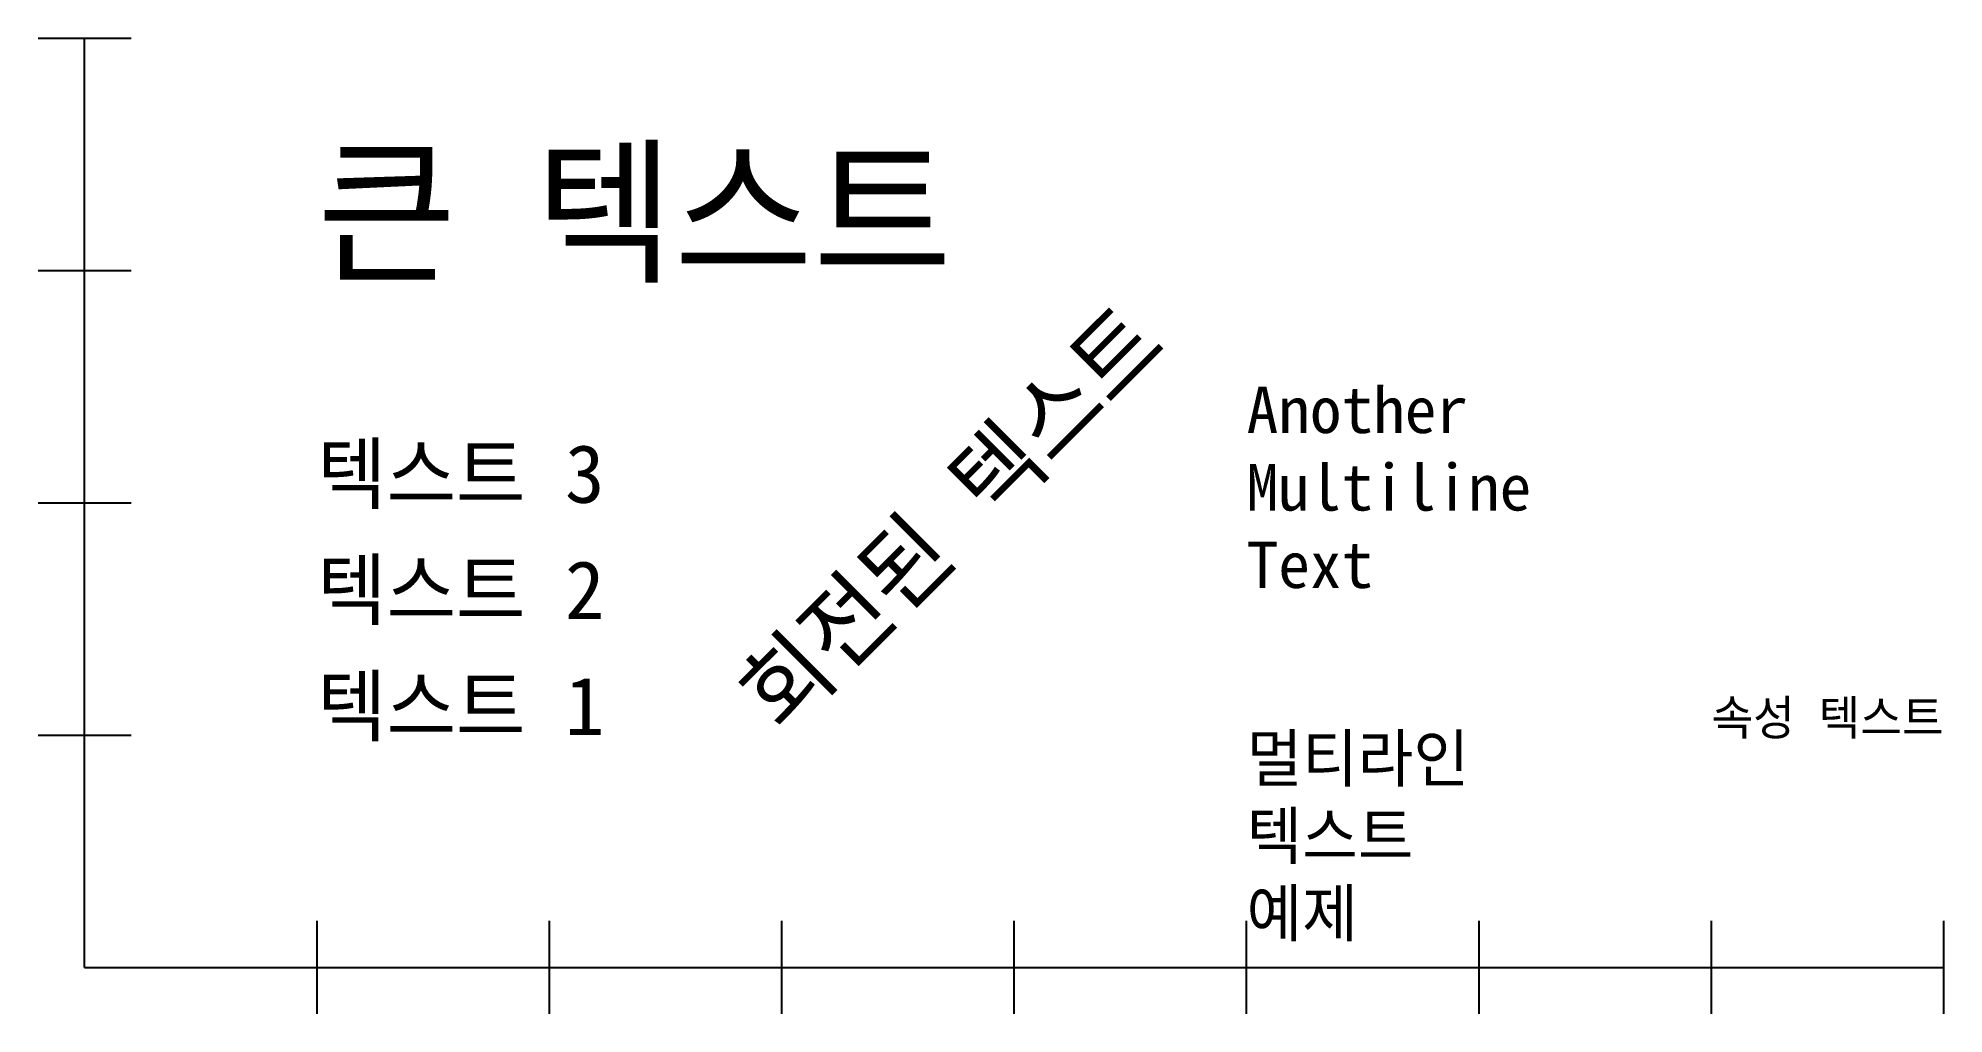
# Model space of a CAD drawing. Header units: metres. Extents: x -2 to 80, y -2 to 40.
import ezdxf

# ---------------------------------------------------------------- set-up
doc = ezdxf.new("R2010")
doc.units = ezdxf.units.M

# ---------------------------------------------------------------- blocks, each defined once
blk = doc.blocks.new('TEST_BLOCK')
blk.add_attdef('LABEL', (0, 0), '', height=1.5)

msp = doc.modelspace()

# ---------------------------------------------------------------- linework, layer by layer
for p, q in [((-2, 40), (2, 40)), ((0, 0), (0, 40)), ((-2, 30), (2, 30)), ((-2, 20), (2, 20)), ((-2, 10), (2, 10)), ((10, -2), (10, 2)), ((20, -2), (20, 2)), ((30, -2), (30, 2)), ((40, -2), (40, 2)), ((50, -2), (50, 2)), ((60, -2), (60, 2)), ((70, -2), (70, 2)), ((80, -2), (80, 2)), ((0, 0), (80, 0))]:
    msp.add_line(p, q)

# ---------------------------------------------------------------- block references
msp.add_blockref('TEST_BLOCK', (70, 10)).add_auto_attribs({'LABEL': '속성 텍스트'})

# ---------------------------------------------------------------- texts
for s, height, p in [('큰 텍스트', 5, (10, 30)), ('텍스트 3', 2.5, (10, 20)), ('텍스트 2', 2.5, (10, 15)), ('텍스트 1', 2.5, (10, 10))]:
    msp.add_text(s, height=height).set_placement(p)
msp.add_text('회전된 텍스트', height=3, rotation=45).set_placement((30, 10))
at = {"char_height": 2, "width": 20, "attachment_point": 1}
for s, insert in [('Another\\PMultiline\\PText', (50, 25)), ('멀티라인\\P텍스트\\P예제', (50, 10))]:
    msp.add_mtext(s, dxfattribs=dict(at, insert=insert))

doc.saveas('drawing.dxf')
